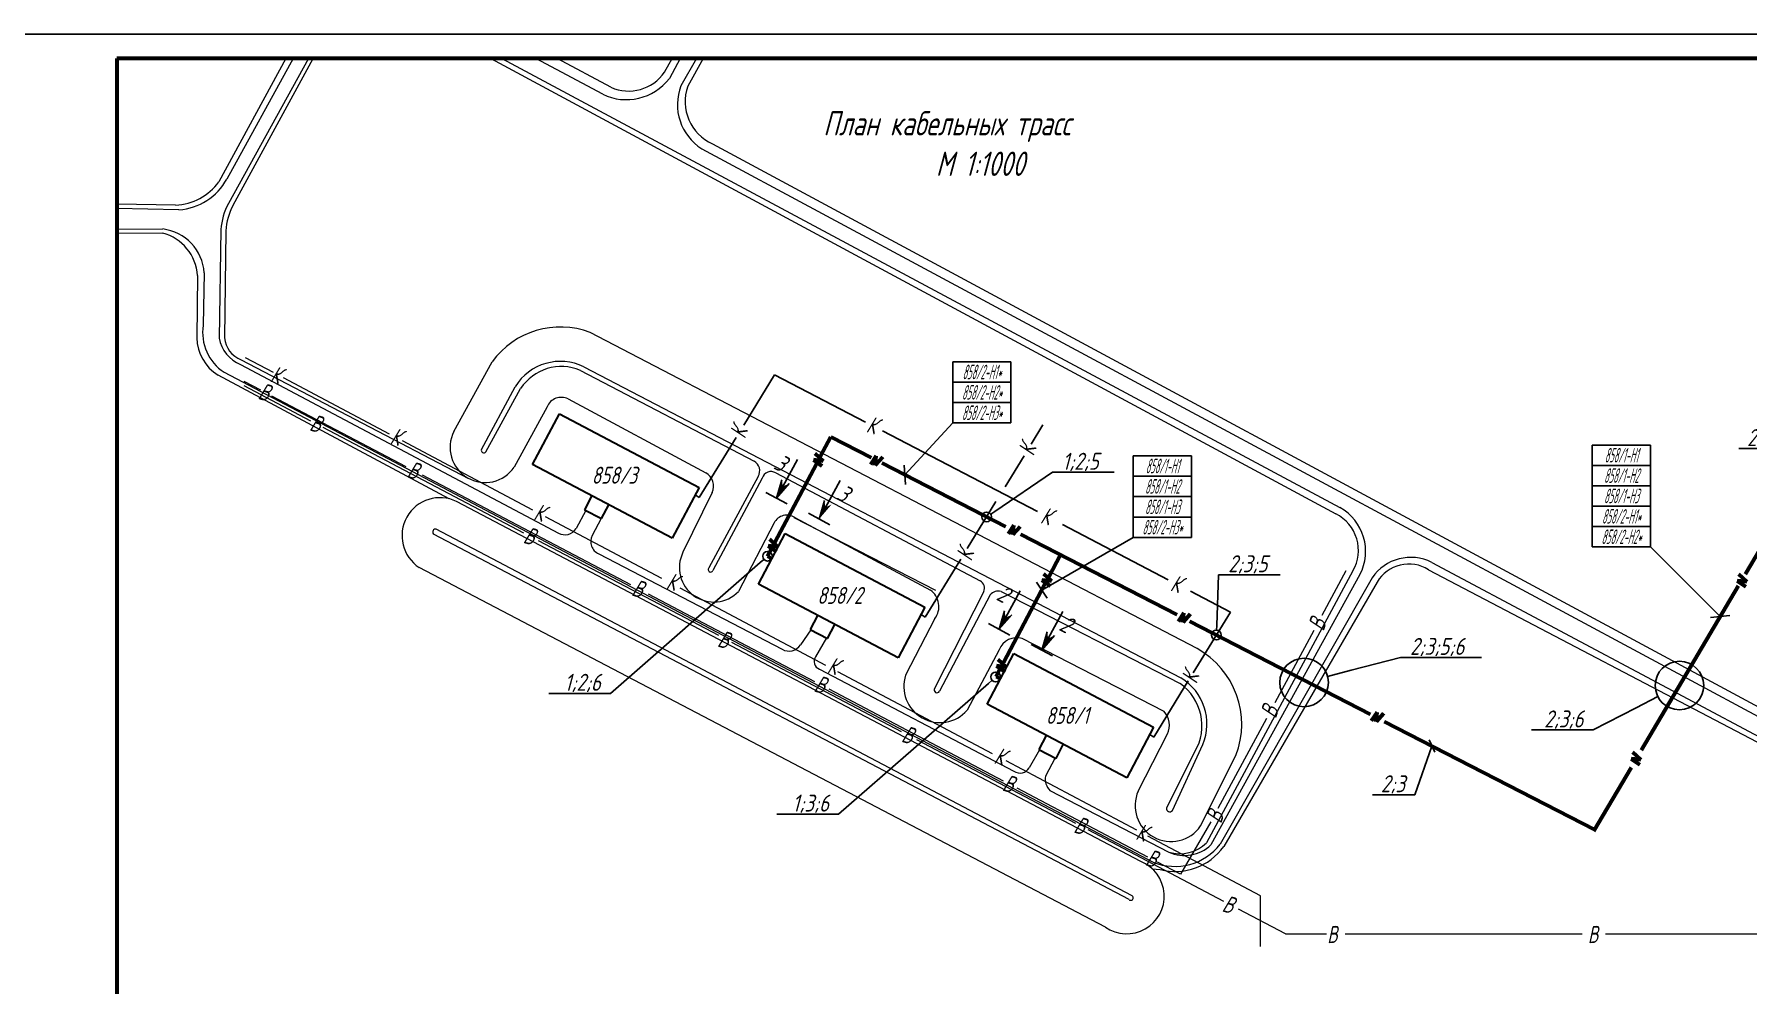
# Model space of a CAD drawing. Header units: millimetres. Extents: x -10490 to 5162, y -5053 to 76.
# Drawn here: x -5437.1 to -5084.1, y -119.9 to 75.9 of the extents above; entities that cross this region are included whole.
import ezdxf
from ezdxf import colors
from ezdxf.entities.mleader import LeaderData, LeaderLine
from ezdxf.math import Vec2, Vec3

# ---------------------------------------------------------------- set-up
doc = ezdxf.new("R2010")
doc.units = ezdxf.units.MM
for name, color, linetype, lineweight in [('КаБель силовой (Вновь)', 1, 'Continuous', 60), ('Линия выноска', 137, 'Continuous', 25), ('Рамка толстая', 7, 'Continuous', 60), ('Рамка тонкая', 5, 'Continuous', 25), ('Строительный', 251, 'Continuous', 13), ('Текст', 2, 'Continuous', 25)]:
    doc.layers.add(name, color=color, linetype=linetype, lineweight=lineweight)
doc.styles.add('GOST', font='GOST.shx', dxfattribs={"oblique": 15, "height": 3.5})
doc.styles.add('gost shx', font='gost.shx', dxfattribs={"oblique": 15})
doc.styles.add('SIMPLEX', font='simplex.shx', dxfattribs={"width": 0.7, "oblique": 15})

# ---------------------------------------------------------------- blocks, each defined once
blk = doc.blocks.new('A$C0CDB385D')
at = {"layer": 'Рамка толстая'}
for p, q in [((20, 415), (20, 5)), ((589, 415), (20, 415))]:
    blk.add_line(p, q, dxfattribs=at)
at = {"layer": 'Рамка тонкая'}
blk.add_line((594, 420), (0, 420), dxfattribs=at)
blk = doc.blocks.new('_Oblique')
at = {"color": 0, "linetype": 'ByBlock', "lineweight": -2}
blk.add_line((-0.5, -0.5), (0.5, 0.5), dxfattribs=at)
blk = doc.blocks.new('_DotBlank')
at = {"color": 0, "linetype": 'ByBlock', "lineweight": -2}
blk.add_line((-0.5, 0), (-1, 0), dxfattribs=at)
blk.add_circle((0, 0), 0.5, dxfattribs=at)

msp = doc.modelspace()

# ---------------------------------------------------------------- hatches: boundary and pattern name
at = {"layer": 'Линия выноска'}
for points in [[(-5284.15674, -19.71765), (-5281.58604, -16.72349), (-5282.86212, -17.32503), (-5283.05613, -15.92804)], [(-5275.38637, -24.00497), (-5272.81567, -21.01081), (-5274.09175, -21.61236), (-5274.28576, -20.21536)], [(-5238.26833, -46.72651), (-5235.69763, -43.73236), (-5236.97371, -44.3339), (-5237.16772, -42.93691)], [(-5229.49796, -51.01383), (-5226.92726, -48.01968), (-5228.20334, -48.62122), (-5228.39735, -47.22423)]]:
    msp.add_hatch(color=256, dxfattribs=at).paths.add_polyline_path(points)

# ---------------------------------------------------------------- linework, layer by layer
at = {"layer": 'КаБель силовой (Вновь)'}
for p, q in [((-5063.26925, 0.80018), (-5084.61507, -35.37258)), ((-5275.09866, -11.06587), (-5272.97139, -7.0471)), ((-5272.97139, -7.0471), (-5264.63734, -11.33576)), ((-5284.43086, -28.6958), (-5275.95468, -12.68303)), ((-5262.44052, -12.46623), (-5236.98001, -25.56808)), ((-5233.92431, -27.14053), (-5201.72778, -43.70871)), ((-5286.01627, -31.66488), (-5285.11045, -32.14379)), ((-5286.00551, -31.67056), (-5285.27317, -30.28707)), ((-5228.02448, -35.83465), (-5225.67071, -31.38779)), ((-5237.35668, -53.46458), (-5228.8805, -37.4518)), ((-5086.04469, -37.79523), (-5106.00709, -71.62364)), ((-5199.08308, -45.06966), (-5161.89205, -64.20798)), ((-5238.94209, -56.43365), (-5238.03627, -56.91257)), ((-5238.93134, -56.43934), (-5238.199, -55.05584)), ((-5159.00963, -65.69126), (-5115.6678, -87.99475)), ((-5108.10654, -75.18138), (-5115.84149, -88.28909))]:
    msp.add_line(p, q, dxfattribs=at)
at = {"layer": 'КаБель силовой (Вновь)', "ltscale": 0.5}
for p, q in [((-5276.25875, -10.50892), (-5274.57584, -12.06257)), ((-5276.55767, -11.83778), (-5274.79574, -13.03439)), ((-5274.57584, -12.06257), (-5276.55767, -11.83778)), ((-5263.62033, -10.98716), (-5264.80315, -12.75838)), ((-5263.82964, -12.97068), (-5263.62033, -10.98716)), ((-5262.28918, -11.27569), (-5263.82964, -12.97068)), ((-5285.61549, -28.18522), (-5283.93258, -29.73887)), ((-5235.28166, -25.30033), (-5236.46447, -27.07155)), ((-5235.49097, -27.28386), (-5235.28166, -25.30033)), ((-5233.95051, -25.58886), (-5235.49097, -27.28386)), ((-5283.93258, -29.73887), (-5285.91441, -29.51408)), ((-5285.91441, -29.51408), (-5284.15248, -30.71068)), ((-5229.18458, -35.2777), (-5227.50166, -36.83135)), ((-5229.4835, -36.60655), (-5227.72157, -37.80316)), ((-5227.50166, -36.83135), (-5229.4835, -36.60655)), ((-5086.25339, -36.72161), (-5084.49146, -37.91822)), ((-5084.27156, -36.9464), (-5086.25339, -36.72161)), ((-5085.95447, -35.39275), (-5084.27156, -36.9464)), ((-5200.2596, -43.32251), (-5201.44241, -45.09373)), ((-5200.46891, -45.30603), (-5200.2596, -43.32251)), ((-5198.92845, -43.61104), (-5200.46891, -45.30603)), ((-5236.8584, -54.50764), (-5238.84024, -54.28285)), ((-5238.84024, -54.28285), (-5237.07831, -55.47946)), ((-5238.54132, -52.95399), (-5236.8584, -54.50764)), ((-5160.44476, -63.81103), (-5161.62757, -65.58225)), ((-5160.65407, -65.79456), (-5160.44476, -63.81103)), ((-5159.1136, -64.09956), (-5160.65407, -65.79456)), ((-5108.10001, -73.3787), (-5106.33808, -74.57531)), ((-5106.11818, -73.6035), (-5108.10001, -73.3787)), ((-5107.80109, -72.04985), (-5106.11818, -73.6035))]:
    msp.add_line(p, q, dxfattribs=at)
at = {"layer": 'Линия выноска', "color": 161}
for p, q in [((-5247.87044, 8.38022), (-5247.87044, 4.18022)), ((-5235.87044, 8.38022), (-5247.87044, 8.38022)), ((-5235.87044, 8.38022), (-5235.87044, 4.18022)), ((-5247.87044, 4.18022), (-5247.87044, -0.01978)), ((-5235.87044, 4.18022), (-5247.87044, 4.18022)), ((-5235.87044, 4.18022), (-5235.87044, -0.01978)), ((-5247.87044, -0.01978), (-5247.87044, -4.21978)), ((-5235.87044, -0.01978), (-5247.87044, -0.01978)), ((-5235.87044, -0.01978), (-5235.87044, -4.21978)), ((-5247.87044, -4.21978), (-5257.72005, -14.89536)), ((-5235.87044, -4.21978), (-5247.87044, -4.21978)), ((-5116.13414, -8.76325), (-5116.13414, -12.96325)), ((-5104.13414, -8.76325), (-5116.13414, -8.76325)), ((-5104.13414, -8.76325), (-5104.13414, -12.96325)), ((-5257.59441, -16.89141), (-5257.84569, -12.89931)), ((-5210.68575, -10.99472), (-5210.68575, -15.19472)), ((-5198.68575, -10.99472), (-5210.68575, -10.99472)), ((-5198.68575, -10.99472), (-5198.68575, -15.19472)), ((-5116.13414, -12.96325), (-5116.13414, -17.16325)), ((-5104.13414, -12.96325), (-5116.13414, -12.96325)), ((-5104.13414, -12.96325), (-5104.13414, -17.16325)), ((-5210.68575, -15.19472), (-5210.68575, -19.39472)), ((-5198.68575, -15.19472), (-5210.68575, -15.19472)), ((-5198.68575, -15.19472), (-5198.68575, -19.39472)), ((-5116.13414, -17.16325), (-5116.13414, -21.36325)), ((-5104.13414, -17.16325), (-5116.13414, -17.16325)), ((-5104.13414, -17.16325), (-5104.13414, -21.36325)), ((-5210.68575, -19.39472), (-5210.68575, -23.59472)), ((-5198.68575, -19.39472), (-5210.68575, -19.39472)), ((-5198.68575, -19.39472), (-5198.68575, -23.59472)), ((-5210.68575, -23.59472), (-5210.68575, -27.79472)), ((-5198.68575, -23.59472), (-5210.68575, -23.59472)), ((-5198.68575, -23.59472), (-5198.68575, -27.79472)), ((-5116.13414, -21.36325), (-5116.13414, -25.56325)), ((-5104.13414, -21.36325), (-5116.13414, -21.36325)), ((-5104.13414, -21.36325), (-5104.13414, -25.56325)), ((-5210.68575, -27.79472), (-5229.52326, -38.66604)), ((-5198.68575, -27.79472), (-5210.68575, -27.79472)), ((-5116.13414, -25.56325), (-5116.13414, -29.76325)), ((-5104.13414, -25.56325), (-5116.13414, -25.56325)), ((-5104.13414, -25.56325), (-5104.13414, -29.76325)), ((-5104.13414, -29.76325), (-5116.13414, -29.76325)), ((-5104.13414, -29.76325), (-5089.76231, -44.09512)), ((-5228.4328, -40.34259), (-5230.61373, -36.98945)), ((-5087.77406, -43.87863), (-5091.75056, -44.31162))]:
    msp.add_line(p, q, dxfattribs=at)
at = {"layer": 'Линия выноска'}
for p, q in [((-5282.86212, -17.32503), (-5279.85419, -11.76602)), ((-5283.05613, -15.92804), (-5284.15674, -19.71765)), ((-5284.15674, -19.71765), (-5281.58604, -16.72349)), ((-5274.09175, -21.61236), (-5271.08382, -16.05334)), ((-5281.95798, -20.90738), (-5286.3555, -18.52792)), ((-5274.28576, -20.21536), (-5275.38637, -24.00497)), ((-5273.18761, -25.1947), (-5277.58513, -22.81524)), ((-5236.97371, -44.3339), (-5233.96578, -38.77488)), ((-5236.06957, -47.91624), (-5240.46709, -45.53678)), ((-5237.16772, -42.93691), (-5238.26833, -46.72651)), ((-5238.26833, -46.72651), (-5235.69763, -43.73236)), ((-5228.20334, -48.62122), (-5225.19541, -43.0622)), ((-5228.39735, -47.22423), (-5229.49796, -51.01383)), ((-5229.49796, -51.01383), (-5226.92726, -48.01968)), ((-5227.2992, -52.20356), (-5231.69672, -49.8241))]:
    msp.add_line(p, q, dxfattribs=at)
at = {"layer": 'Строительный', "color": 6, "lineweight": 18}
for p, q in [((-5385.26638, 70.85317), (-5399.03566, 45.46403)), ((-5383.71718, 70.85317), (-5397.42011, 46.02745)), ((-5380.60132, 70.85317), (-5397.0697, 41.00937)), ((-5396.12978, 40.61565), (-5379.61054, 70.85317)), ((-5343.02478, 70.85317), (-5168.93066, -22.93847)), ((-5340.73968, 70.85317), (-5168.09944, -21.66085)), ((-5319.97663, 63.49466), (-5333.71738, 70.85317)), ((-5318.2824, 64.92761), (-5329.3447, 70.85317)), ((-5307.26627, 68.04118), (-5305.66103, 70.85317)), ((-5304.00869, 70.85317), (-5306.24364, 66.73291)), ((-5300.65897, 70.85317), (-5303.85479, 65.25289)), ((-5299.30645, 70.85317), (-5302.43678, 65.18032)), ((-5297.31747, 53.27241), (-5052.28631, -78.64927)), ((-5299.55318, 52.27958), (-5053.32491, -80.09538)), ((-5407.26899, 39.71123), (-5420.04361, 39.94836)), ((-5407.98041, 40.62988), (-5420.02731, 40.82646)), ((-5420.04361, 35.69746), (-5410.59543, 35.74087)), ((-5398.6139, 35.62989), (-5398.97494, 13.2482)), ((-5397.5839, 35.38342), (-5397.85149, 13.31883)), ((-5420.04032, 34.98117), (-5410.60714, 34.87539)), ((-5403.46206, 26.16752), (-5403.60967, 13.30164)), ((-5402.06145, 26.71954), (-5402.29145, 15.9141)), ((-5394.62077, 7.79235), (-5329.08988, -26.89062)), ((-5394.45533, 8.8194), (-5347.59631, -15.63914)), ((-5351.60454, -19.84673), (-5399.21414, 5.62216)), ((-5397.98313, 6.21537), (-5206.55173, -94.69204)), ((-5323.47167, -22.23725), (-5325.42837, -25.97882)), ((-5320.30111, -23.87243), (-5322.15029, -27.41926)), ((-5320.78826, -31.17899), (-5282.99714, -50.81817)), ((-5165.40882, -34.70068), (-5195.57076, -90.69376)), ((-5149.86912, -34.44363), (-5052.103, -85.7033)), ((-5149.18333, -32.93139), (-5053.84908, -83.727)), ((-5163.98025, -35.47021), (-5194.68077, -91.12148)), ((-5161.46495, -36.09688), (-5192.78363, -90.97212)), ((-5160.40225, -36.98642), (-5192.0434, -91.46849)), ((-5277.10374, -46.81529), (-5279.20922, -49.91269)), ((-5273.89594, -48.46967), (-5276.09895, -52.36547)), ((-5275.32402, -54.91759), (-5235.24233, -75.97405)), ((-5230.00229, -71.53764), (-5232.08764, -75.23647)), ((-5226.75707, -73.21132), (-5228.76356, -76.99789)), ((-5227.8261, -79.92878), (-5203.33588, -92.63794)), ((-5206.75539, -96.05717), (-5205.09454, -96.226))]:
    msp.add_line(p, q, dxfattribs=at)
at = {"layer": 'Строительный', "color": 3, "lineweight": 18}
for p, q in [((-5197.53901, -50.68375), (-5322.52875, 14.4017)), ((-5350.617, -5.9782), (-5342.7333, 8.36206)), ((-5323.83553, 7.31885), (-5200.85884, -56.75588)), ((-5324.57452, 6.62066), (-5288.77101, -12.06801)), ((-5344.95838, -9.65702), (-5337.98483, 3.25565)), ((-5344.03982, -10.15325), (-5336.87291, 2.88171)), ((-5327.11001, 0.73102), (-5298.7046, -14.50674)), ((-5331.4371, -0.88519), (-5338.18162, -13.29288)), ((-5287.94209, -15.24799), (-5298.10242, -34.07317)), ((-5287.11488, -15.56445), (-5297.26729, -34.5828)), ((-5284.32539, -14.5185), (-5242.1958, -36.74724)), ((-5209.12894, -94.5527), (-5350.07083, -20.40099)), ((-5297.42884, -18.54102), (-5303.43803, -30.85831)), ((-5251.31769, -38.73357), (-5280.53753, -23.73212)), ((-5280.41063, -23.68814), (-5252.42801, -38.65448)), ((-5211.5466, -102.41299), (-5354.80336, -27.1084)), ((-5211.01669, -101.5636), (-5354.24408, -26.12471)), ((-5284.66972, -24.80708), (-5291.98171, -38.93771)), ((-5216.42342, -108.0589), (-5357.76586, -34.00782)), ((-5241.47124, -38.97287), (-5251.63309, -58.91383)), ((-5240.15128, -39.65406), (-5250.56576, -59.50023)), ((-5237.88856, -38.9633), (-5201.04155, -57.89444)), ((-5251.53176, -44.51751), (-5257.58765, -56.17966)), ((-5204.31621, -63.63949), (-5233.53604, -48.63803)), ((-5238.31088, -50.94853), (-5244.8844, -63.40475)), ((-5209.6568, -80.04917), (-5203.59409, -68.27803)), ((-5202.6126, -84.05849), (-5196.35414, -70.44505)), ((-5197.95239, -71.92231), (-5203.84236, -83.53429)), ((-5196.79178, -87.24354), (-5189.52126, -72.74052))]:
    msp.add_line(p, q, dxfattribs=at)
at = {"layer": 'Строительный', "color": 5, "lineweight": 18}
for p, q in [((-5387.78927, 6.16309), (-5393.53323, 9.20855)), ((-5390.41162, 2.51431), (-5393.85941, 4.32825)), ((-5363.86318, -6.52255), (-5385.7044, 5.05769)), ((-5380.07504, -3.82942), (-5393.85941, 3.42274)), ((-5360.4666, -13.24023), (-5388.15207, 1.32553)), ((-5336.18998, -26.91804), (-5377.52921, -5.16883)), ((-5334.36357, -22.16328), (-5361.21523, -7.9265)), ((-5314.2066, -37.57833), (-5357.11497, -15.00357)), ((-5307.75701, -36.27011), (-5331.73638, -23.55622)), ((-5296.07134, -48.02507), (-5333.19611, -28.49316)), ((-5166.85583, -34.70068), (-5171.81744, -43.91149)), ((-5274.02716, -54.15372), (-5304.00102, -38.26154)), ((-5276.26612, -57.5394), (-5310.56845, -39.49242)), ((-5173.46323, -46.96675), (-5181.4947, -61.87649)), ((-5258.3825, -67.85376), (-5293.33916, -49.46252)), ((-5239.66467, -72.37275), (-5271.55399, -55.46499)), ((-5237.39869, -77.98816), (-5273.34991, -59.07367)), ((-5183.24971, -65.13452), (-5193.23398, -83.66948)), ((-5222.51794, -86.72266), (-5255.2235, -69.51576)), ((-5209.94721, -88.12898), (-5236.87253, -73.85314)), ((-5207.64924, -93.63981), (-5234.59392, -79.4638)), ((-5191.99064, -102.78355), (-5219.99149, -88.05187)), ((-5194.68075, -86.35528), (-5200.93213, -97.17379)), ((-5184.46229, -101.64112), (-5207.64887, -89.34756)), ((-5200.93213, -97.17379), (-5205.68215, -94.67473)), ((-5184.46229, -112.09844), (-5184.46229, -101.64112)), ((-5179.3293, -109.44487), (-5188.99155, -104.36141)), ((-5179.3293, -109.44487), (-5170.88692, -109.44487)), ((-5167.03467, -109.44487), (-5118.16565, -109.44487)), ((-5113.37654, -109.44487), (-5051.56712, -109.44487))]:
    msp.add_line(p, q, dxfattribs=at)
at = {"layer": 'Строительный', "color": 5, "lineweight": 30}
for p, q in [((-5334.42003, -12.7535), (-5328.89945, -2.31192)), ((-5328.89945, -2.31192), (-5300.1117, -17.5323)), ((-5305.63227, -27.97388), (-5334.42003, -12.7535)), ((-5300.1117, -17.5323), (-5305.63227, -27.97388)), ((-5322.24369, -19.19125), (-5323.74258, -22.09753)), ((-5320.18654, -23.93152), (-5318.70635, -21.06148)), ((-5323.74258, -22.09753), (-5320.18654, -23.93152)), ((-5287.89586, -37.41211), (-5282.37529, -26.97052)), ((-5282.37529, -26.97052), (-5253.58754, -42.1909)), ((-5259.10811, -52.63249), (-5287.89586, -37.41211)), ((-5253.58754, -42.1909), (-5259.10811, -52.63249)), ((-5275.71953, -43.84986), (-5277.21841, -46.75614)), ((-5273.66237, -48.59013), (-5272.18219, -45.72009)), ((-5277.21841, -46.75614), (-5273.66237, -48.59013)), ((-5240.79656, -62.13336), (-5235.27599, -51.69178)), ((-5235.27599, -51.69178), (-5206.48823, -66.91216)), ((-5212.0088, -77.35374), (-5240.79656, -62.13336)), ((-5206.48823, -66.91216), (-5212.0088, -77.35374)), ((-5228.62023, -68.57111), (-5230.11911, -71.47739)), ((-5226.56307, -73.31138), (-5225.08288, -70.44134)), ((-5230.11911, -71.47739), (-5226.56307, -73.31138))]:
    msp.add_line(p, q, dxfattribs=at)
at = {"layer": 'Строительный', "color": 6, "lineweight": 18}
for centre, radius, start, end in [((-5314.6355, 73.06938), 8.92122, 245.8712333, 325.6933894), ((-5315.10743, 73.58406), 11.2029, 244.2377939, 322.2982405), ((-5293.84469, 61.37217), 10.73602, 158.8096705, 237.8786886), ((-5293.47077, 61.98051), 9.51988, 160.3593901, 246.1671547), ((-5408.05167, 51.76845), 12.0826, 273.7140875, 331.6311378), ((-5408.61685, 52.49993), 11.8871, 273.0691136, 323.7084694), ((-5386.26978, 34.99784), 12.36028, 150.8985168, 177.0688958), ((-5385.56503, 34.86136), 12.0302, 151.4242563, 177.512843), ((-5411.79814, 26.05598), 9.75928, 3.8987249, 82.9209759), ((-5413.01144, 25.61727), 9.56522, 3.2978182, 75.4420373), ((-5392.52381, 14.44675), 9.87724, 171.456637, 236.4463627), ((-5394.29126, 13.53758), 9.3214, 181.4504039, 238.1210234), ((-5391.63004, 14.64457), 7.47646, 190.7642771, 246.420544), ((-5392.71967, 13.66089), 5.14321, 183.8133859, 250.2774312), ((-5172.74774, -30.48974), 8.46119, 330.1535901, 63.1839341), ((-5173.1217, -30.67798), 10.32142, 332.3350803, 60.8835382), ((-5327.74134, -24.49829), 2.74623, 240.5903632, 327.3768267), ((-5319.67895, -28.65054), 2.76108, 153.5163832, 246.3114216), ((-5153.50456, -41.57384), 9.66255, 63.4349169, 145.4710422), ((-5153.89725, -40.84507), 7.56335, 57.8196974, 149.3243533), ((-5281.55803, -48.46265), 2.76035, 238.5771793, 328.3107891), ((-5274.76538, -53.35425), 1.66015, 143.4448436, 250.3362795), ((-5234.01922, -74.09016), 2.24611, 237.0064727, 329.3126575), ((-5225.43275, -77.54788), 3.37591, 170.6238532, 224.8505904), ((-5202.0893, -83.86924), 11.70668, 247.5927767, 322.6460598), ((-5202.00891, -84.41053), 12.21173, 255.3640074, 324.6924024), ((-5201.07663, -85.1823), 7.79043, 253.1418564, 314.9709362), ((-5200.14041, -85.41844), 7.89508, 246.1250051, 313.7508814)]:
    msp.add_arc(centre, radius, start, end, dxfattribs=at)
at = {"layer": 'Строительный', "color": 3, "lineweight": 18}
for centre, radius, start, end in [((-5328.70584, -1.74913), 17.29179, 69.0700135, 144.2153976), ((-5328.69251, -2.43534), 10.89654, 63.5295544, 148.5150146), ((-5328.47405, -2.64855), 10.05608, 67.1836899, 146.6369408), ((-5328.51083, -2.11912), 3.17579, 63.8263716, 157.1359691), ((-5344.184, -9.2695), 7.22607, 152.9044656, 326.1661862), ((-5344.4556, -9.82462), 0.52997, 161.5649739, 321.6766623), ((-5289.96014, -14.076), 2.33369, 329.8540267, 59.366046), ((-5300.32316, -17.23744), 3.17434, 335.7534486, 59.3435452), ((-5285.3283, -16.08648), 1.86128, 57.3961661, 163.7120558), ((-5353.48501, -27.44947), 7.83184, 64.1551376, 236.8662091), ((-5282.03623, -26.1658), 2.96334, 56.7311979, 152.7089847), ((-5354.42976, -26.66998), 0.57601, 71.1945442, 229.5644012), ((-5297.08331, -34.00955), 7.09316, 153.6236104, 315.990703), ((-5297.74547, -34.42731), 0.50282, 135.2263453, 341.9875707), ((-5254.90183, -42.03266), 4.1871, 323.5975663, 53.7848485), ((-5243.02026, -38.24641), 1.71091, 334.874214, 61.1916832), ((-5238.5333, -40.90274), 2.04379, 71.6114497, 142.3408617), ((-5234.68351, -52.35575), 3.89077, 72.8472846, 158.7965693), ((-5206.17096, -66.30714), 17.84939, 338.8736472, 61.0792739), ((-5250.48331, -58.46877), 7.46403, 162.1403919, 318.6007467), ((-5251.08636, -59.18325), 0.60951, 153.7664601, 328.6637347), ((-5207.10535, -66.58385), 10.59602, 329.7471671, 55.0912068), ((-5206.46215, -66.18553), 10.96884, 337.1494578, 59.2802465), ((-5207.67544, -66.53793), 4.43682, 336.9088082, 40.7885728), ((-5202.88413, -83.03807), 7.40288, 156.187289, 325.3831662), ((-5203.16023, -83.63862), 0.69007, 171.3043406, 322.5221738), ((-5212.00856, -101.72038), 7.72449, 235.1423638, 68.1121375), ((-5211.19505, -102.04232), 0.51087, 226.5167998, 69.5655747)]:
    msp.add_arc(centre, radius, start, end, dxfattribs=at)
at = {"layer": 'Текст', "color": 5}
for p, q in [((-5290.92007, -4.65196), (-5284.5665, 5.71256)), ((-5265.85727, -4.02984), (-5284.5665, 5.71256)), ((-5230.41017, -22.48807), (-5262.31771, -5.87297)), ((-5231.69, -8.58355), (-5229.269, -4.63421)), ((-5300.06949, -19.5773), (-5292.50997, -7.24554)), ((-5237.0668, -17.35467), (-5233.1679, -10.99444)), ((-5300.89291, -19.00987), (-5300.06949, -19.5773)), ((-5244.88103, -30.10194), (-5238.95152, -20.4292)), ((-5203.48292, -36.5098), (-5225.26022, -25.16979)), ((-5253.54532, -44.23591), (-5246.20137, -32.2558)), ((-5190.65138, -43.19153), (-5198.89747, -38.89757)), ((-5254.36874, -43.66848), (-5253.54532, -44.23591)), ((-5198.32743, -55.7134), (-5190.65138, -43.19153)), ((-5206.44602, -68.95716), (-5199.34099, -57.3668)), ((-5207.26944, -68.38973), (-5206.44602, -68.95716))]:
    msp.add_line(p, q, dxfattribs=at)

# ---------------------------------------------------------------- block references
msp.add_blockref('A$C0CDB385D', (-5440.0436, -344.14684))

# ---------------------------------------------------------------- texts
at = {"layer": 'Текст', "color": 5, "style": 'SIMPLEX', "oblique": 15, "width": 0.7}
for s, rotation, p in [('К', 343.8670561, (-5388.69527, 4.31018)), ('В', 343.8670561, (-5391.18148, 0.79113)), ('В', 343.8670561, (-5380.56163, -5.70164)), ('К', 343.8670561, (-5265.89204, -6.06007)), ('К', 343.8670561, (-5363.96202, -8.43415)), ('К', 71.2815021, (-5290.66567, -7.64589)), ('К', 71.2815021, (-5231.21227, -11.21318)), ('В', 343.8670561, (-5360.49066, -15.35579)), ('К', 343.8670561, (-5334.40845, -24.0757)), ('К', 343.8670561, (-5230.00274, -24.79026)), ('В', 343.8670561, (-5336.52761, -28.86862)), ('К', 71.2815021, (-5244.02473, -32.86887)), ('К', 343.8670561, (-5307.08548, -38.30001)), ('В', 343.8670561, (-5314.19967, -39.7102)), ('К', 343.8670561, (-5203.26051, -38.75316)), ('В', 71.2815021, (-5171.47671, -47.27493)), ('В', 343.8670561, (-5296.52331, -50.21708)), ('К', 343.8670561, (-5273.91873, -55.65584)), ('В', 343.8670561, (-5276.63947, -59.4712)), ('К', 71.2815021, (-5197.6325, -58.13667)), ('В', 71.2815021, (-5181.30975, -65.24739)), ('В', 343.8670561, (-5258.62323, -69.85533)), ('К', 343.8670561, (-5239.57146, -74.29661)), ('В', 343.8670561, (-5237.83528, -79.88669)), ('В', 71.2815021, (-5192.58917, -86.89904)), ('В', 343.8670561, (-5223.1321, -88.52776)), ('К', 343.8670561, (-5210.37646, -89.96741)), ('В', 343.8670561, (-5208.36768, -95.28514)), ('В', 343.8670561, (-5192.55997, -104.77354)), ('В', 2.9133636, (-5170.70425, -111.4082)), ('В', 2.9133636, (-5117.0047, -111.4082))]:
    msp.add_text(s, height=3.5, rotation=rotation, dxfattribs=at).set_placement(p)
for s, p in [('858/3', (-5322.23648, -16.74166)), ('858/2', (-5275.76183, -41.49392)), ('858/1', (-5228.66253, -66.21517))]:
    msp.add_text(s, height=3.5, dxfattribs=at).set_placement(p)
at = {"layer": 'Текст', "style": 'SIMPLEX'}
for s, width, insert, char_height, attachment_point in [('\\pi61.525;План кабельных трасс\\P\\pi84.73;М 1:1000', 192.6032037, (-5336.06399, 60.01069), 5, 1), ('{\\W0.4;858/2-Н1*}', 3.5, (-5241.87044, 6.28022), 3, 5), ('{\\W0.4;858/2-Н2*}', 3.5, (-5241.87044, 2.08022), 3, 5), ('{\\W0.4;858/2-Н3*}', 3.5, (-5241.87044, -2.11978), 3, 5), ('{\\W0.4;858/1-Н1}', 3.5, (-5110.13414, -10.86325), 3, 5), ('{\\W0.4;858/1-Н1}', 3.5, (-5204.68575, -13.09472), 3, 5), ('{\\W0.4;858/1-Н2}', 3.5, (-5110.13414, -15.06325), 3, 5), ('{\\W0.4;858/1-Н2}', 3.5, (-5204.68575, -17.29472), 3, 5), ('{\\W0.4;858/1-Н3}', 3.5, (-5204.68575, -21.49472), 3, 5), ('{\\W0.4;858/1-Н3}', 3.5, (-5110.13414, -19.26325), 3, 5), ('{\\W0.4;858/2-Н3*}', 3.5, (-5204.68575, -25.69472), 3, 5), ('{\\W0.4;858/2-Н1*}', 3.5, (-5110.13414, -23.46325), 3, 5), ('{\\W0.4;858/2-Н2*}', 3.5, (-5110.13414, -27.66325), 3, 5)]:
    msp.add_mtext_dynamic_manual_height_columns(s, width=width, gutter_width=12.5, heights=[0], dxfattribs=dict(at, insert=insert, char_height=char_height, attachment_point=attachment_point))
at = {"layer": 'Текст', "char_height": 3.5, "attachment_point": 1, "rotation": 331.7362291, "style": 'GOST'}
for s, insert in [('\\pi0.38194;3', (-5283.66842, -10.25051)), ('\\pi0.38194;3', (-5270.74089, -16.50226)), ('\\pi0.38194;2', (-5237.78001, -37.25937)), ('\\pi0.38194;2', (-5224.85248, -43.51112))]:
    msp.add_mtext_dynamic_manual_height_columns(s, width=3.689736, gutter_width=12.5, heights=[0], dxfattribs=dict(at, insert=insert))

# ---------------------------------------------------------------- leaders
at = {"layer": 'Линия выноска'}
ml = msp.add_multileader_mtext('Standard', dxfattribs=at)
ml.set_content('2;3', color=2, style='gost shx')
ml.set_leader_properties()
ml.set_arrow_properties(name='OBLIQUE')
ml.build(insert=Vec2(0, 0))
ml.multileader.update_dxf_attribs({"text_left_attachment_type": 6, "text_right_attachment_type": 6, "dogleg_length": 0, "arrow_head_size": 2})
ctx = ml.context
ctx.base_point, ctx.char_height, ctx.arrow_head_size, ctx.plane_origin = Vec3(-5090.02542, -9.50793), 3.5, 2, Vec3(-5103.42654, 43.59161)
ctx.left_attachment, ctx.right_attachment, ctx.text_align_type = 6, 6, 2
notes = []
notes.append((ctx, [(0, (1, 1, 0), (-5077.25426, -9.50793), (-1, 0), 0, [(0, [(-5074.4785, -18.3484)], 0, [])])]))
ctx.mtext.insert, ctx.mtext.alignment, ctx.mtext.flow_direction = Vec3(-5079.25426, -5.48293), 3, 5
ml = msp.add_multileader_mtext('Standard', dxfattribs=at)
ml.set_content('1;2;5', color=2, style='gost shx')
ml.set_leader_properties()
ml.set_arrow_properties(name='DOTBLANK')
ml.build(insert=Vec2(0, 0))
ml.multileader.update_dxf_attribs({"text_left_attachment_type": 6, "text_right_attachment_type": 6, "dogleg_length": 0, "arrow_head_size": 2})
ctx = ml.context
ctx.base_point, ctx.char_height, ctx.arrow_head_size, ctx.plane_origin = Vec3(-5227.29437, -14.38568), 3.5, 2, Vec3(-5260.09404, 54.32238)
ctx.left_attachment, ctx.right_attachment = 6, 6
notes.append((ctx, [(1, (1, 1, 0), (-5227.29437, -14.38568), (1, 0), 0, [(0, [(-5240.87351, -23.56451)], 0, [])])]))
ctx.mtext.insert, ctx.mtext.flow_direction = Vec3(-5225.29437, -10.36068), 5
ml = msp.add_multileader_mtext('Standard', dxfattribs=at)
ml.set_content('1;2;6', color=2, style='gost shx')
ml.set_leader_properties()
ml.set_arrow_properties(name='DOTBLANK')
ml.build(insert=Vec2(0, 0))
ml.multileader.update_dxf_attribs({"text_left_attachment_type": 6, "text_right_attachment_type": 6, "dogleg_length": 0, "arrow_head_size": 2})
ctx = ml.context
ctx.base_point, ctx.char_height, ctx.arrow_head_size, ctx.plane_origin = Vec3(-5335.08478, -59.91848), 3.5, 2, Vec3(-5363.23568, 8.78958)
ctx.left_attachment, ctx.right_attachment, ctx.text_align_type = 6, 6, 2
notes.append((ctx, [(0, (1, 1, 0), (-5318.37345, -59.91848), (-1, 0), 0, [(0, [(-5286.01627, -31.66488)], 0, [])])]))
ctx.mtext.insert, ctx.mtext.alignment, ctx.mtext.flow_direction = Vec3(-5320.37345, -55.89348), 3, 5
ml = msp.add_multileader_mtext('Standard', dxfattribs=at)
ml.set_content('2;3;5', color=2, style='gost shx')
ml.set_leader_properties()
ml.set_arrow_properties(name='DOTBLANK')
ml.build(insert=Vec2(0, 0))
ml.multileader.update_dxf_attribs({"text_left_attachment_type": 6, "text_right_attachment_type": 6, "dogleg_length": 0, "arrow_head_size": 2})
ctx = ml.context
ctx.base_point, ctx.char_height, ctx.arrow_head_size, ctx.plane_origin = Vec3(-5193.10587, -35.49576), 3.5, 2, Vec3(-5205.34431, 24.12308)
ctx.left_attachment, ctx.right_attachment = 6, 6
notes.append((ctx, [(1, (1, 1, 0), (-5193.10587, -35.49576), (1, 0), 0, [(0, [(-5193.54857, -47.91769)], 0, [])])]))
ctx.mtext.insert, ctx.mtext.flow_direction = Vec3(-5191.10587, -31.47076), 5
ml = msp.add_multileader_mtext('Standard', dxfattribs=at)
ml.set_content('2;3;5;6', color=2, style='gost shx')
ml.set_leader_properties()
ml.set_arrow_properties(name='DOTBLANK')
ml.build(insert=Vec2(0, 0))
ml.multileader.update_dxf_attribs({"text_left_attachment_type": 6, "text_right_attachment_type": 6, "dogleg_length": 0, "arrow_head_size": 10})
ctx = ml.context
ctx.base_point, ctx.char_height, ctx.arrow_head_size, ctx.plane_origin = Vec3(-5155.6469, -52.52239), 3.5, 10, Vec3(-5163.84852, 4.86467)
ctx.left_attachment, ctx.right_attachment = 6, 6
notes.append((ctx, [(1, (1, 1, 0), (-5155.6469, -52.52239), (1, 0), 0, [(0, [(-5175.48213, -57.68204)], 0, [])])]))
ctx.mtext.insert, ctx.mtext.flow_direction = Vec3(-5153.6469, -48.49739), 5
ml = msp.add_multileader_mtext('Standard', dxfattribs=at)
ml.set_content('1;3;6', color=2, style='gost shx')
ml.set_leader_properties()
ml.set_arrow_properties(name='DOTBLANK')
ml.build(insert=Vec2(0, 0))
ml.multileader.update_dxf_attribs({"text_left_attachment_type": 6, "text_right_attachment_type": 6, "dogleg_length": 0, "arrow_head_size": 2})
ctx = ml.context
ctx.base_point, ctx.char_height, ctx.arrow_head_size, ctx.plane_origin = Vec3(-5288.07237, -84.80395), 3.5, 2, Vec3(-5316.22328, -16.09588)
ctx.left_attachment, ctx.right_attachment, ctx.text_align_type = 6, 6, 2
notes.append((ctx, [(0, (1, 1, 0), (-5271.36104, -84.80395), (-1, 0), 0, [(0, [(-5239.00386, -56.55035)], 0, [])])]))
ctx.mtext.insert, ctx.mtext.alignment, ctx.mtext.flow_direction = Vec3(-5273.36104, -80.77895), 3, 5
ml = msp.add_multileader_mtext('Standard', dxfattribs=at)
ml.set_content('2;3;6', color=2, style='gost shx')
ml.set_leader_properties()
ml.set_arrow_properties(name='DOTBLANK')
ml.build(insert=Vec2(0, 0))
ml.multileader.update_dxf_attribs({"text_left_attachment_type": 6, "text_right_attachment_type": 6, "dogleg_length": 0, "arrow_head_size": 10})
ctx = ml.context
ctx.base_point, ctx.char_height, ctx.arrow_head_size, ctx.plane_origin = Vec3(-5134.08714, -67.46774), 3.5, 10, Vec3(-5138.57403, -4.95774)
ctx.left_attachment, ctx.right_attachment, ctx.text_align_type = 6, 6, 2
notes.append((ctx, [(0, (1, 1, 0), (-5115.94996, -67.46774), (-1, 0), 0, [(0, [(-5098.15176, -58.31195)], 0, [])])]))
ctx.mtext.insert, ctx.mtext.alignment, ctx.mtext.flow_direction = Vec3(-5117.94996, -63.44274), 3, 5
ml = msp.add_multileader_mtext('Standard', dxfattribs=at)
ml.set_content('2;3', color=2, style='gost shx')
ml.set_leader_properties()
ml.set_arrow_properties(name='OBLIQUE')
ml.build(insert=Vec2(0, 0))
ml.multileader.update_dxf_attribs({"text_left_attachment_type": 6, "text_right_attachment_type": 6, "dogleg_length": 0, "arrow_head_size": 2})
ctx = ml.context
ctx.base_point, ctx.char_height, ctx.arrow_head_size, ctx.plane_origin = Vec3(-5165.46068, -80.82005), 3.5, 2, Vec3(-5178.8618, -27.72051)
ctx.left_attachment, ctx.right_attachment, ctx.text_align_type = 6, 6, 2
notes.append((ctx, [(0, (1, 1, 0), (-5152.68953, -80.82005), (-1, 0), 0, [(0, [(-5149.13289, -70.77378)], 0, [])])]))
ctx.mtext.insert, ctx.mtext.alignment, ctx.mtext.flow_direction = Vec3(-5154.68953, -76.79505), 3, 5
for ctx, leaders in notes:
    for number, flags, end, landing, length, lines in leaders:
        leader = LeaderData()
        leader.index, (leader.has_last_leader_line, leader.has_dogleg_vector, leader.attachment_direction) = number, flags
        leader.last_leader_point, leader.dogleg_vector, leader.dogleg_length = Vec3(end), Vec3(landing), length
        for number, points, colour, breaks in lines:
            line = LeaderLine()
            line.index, line.vertices, line.color, line.breaks = number, Vec3.list(points), colors.encode_raw_color(colour), breaks
            leader.lines.append(line)
        ctx.leaders.append(leader)

doc.saveas('drawing.dxf')
